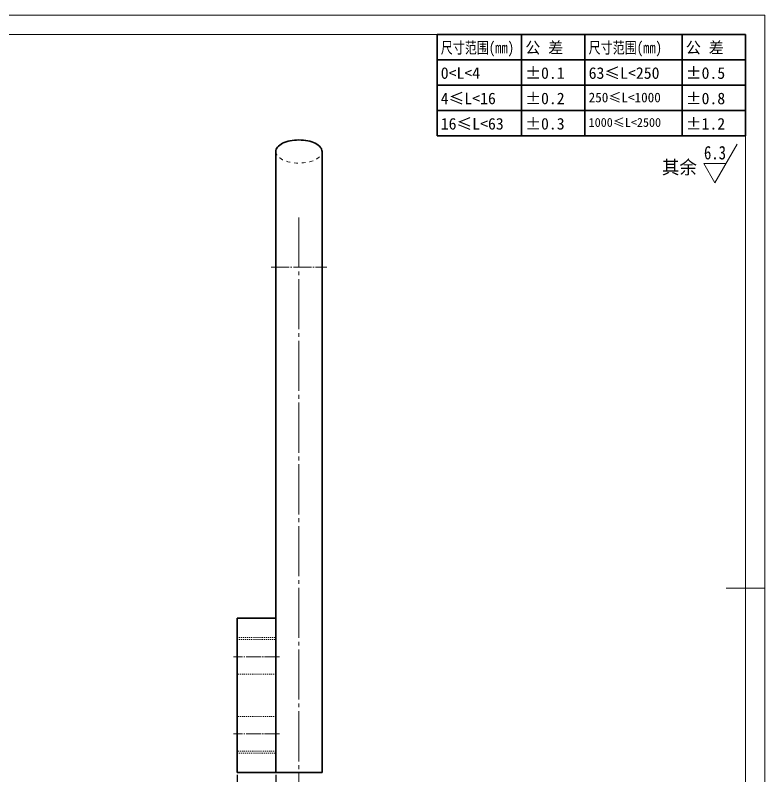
# Model space of a CAD drawing. Header units: millimetres. Extents: x -15766 to 80009, y -9701 to 15159.
# Drawn here: x -14520.7 to -14326.3, y 4766.6 to 4963.8 of the extents above; entities that cross this region are included whole.
import ezdxf
from ezdxf.enums import TextEntityAlignment as Align

# ---------------------------------------------------------------- set-up
doc = ezdxf.new("R2010")
doc.units = ezdxf.units.MM
doc.linetypes.add('CENTER-HOKUTO_1', pattern=[16, 13, -1, 1, -1])
doc.linetypes.add('HIDDEN-HOKUTO_1', pattern=[2, 1, -1])
doc.layers.get('DEFPOINTS').update_dxf_attribs({"lineweight": 18})
for name, color, linetype, lineweight in [('AM_7', 2, 'CENTER-HOKUTO_1', 18), ('AM_HID', 1, 'HIDDEN-HOKUTO_1', 18), ('AM_VIS', 7, 'Continuous', 18), ('CDRAFT0', 7, 'Continuous', 18), ('DIM', 253, 'Continuous', 20), ('title_frame', 7, 'Continuous', 18), ('word_dim', 9, 'Continuous', 18), ('尺寸线层', 3, 'Continuous', 18), ('粗实线层', 7, 'Continuous', 35), ('粗实线层_1', 7, 'Continuous', 15)]:
    doc.layers.add(name, color=color, linetype=linetype, lineweight=lineweight)
doc.styles.add('DIM', font='', dxfattribs={"width": 0.8})
doc.styles.get('DIM').set_extended_font_data('NSimSun')
doc.dimstyles.new('1-1$0', dxfattribs={"dimtxt": 3.5, "dimasz": 2.5, "dimexe": 1, "dimexo": 0.625, "dimgap": 0.8, "dimtad": 1, "dimdsep": 46, "dimtxsty": 'DIM', "dimblk": 'OPEN', "dimcen": 0, "dimdle": 5, "dimclrd": 256, "dimclre": 256, "dimclrt": 3, "dimazin": 3, "dimtfac": 0.5, "dimtmove": 0, "dimatfit": 3, "dimldrblk": 'OPEN', "dimfxl": 0, "dimtolj": 1, "dimarcsym": 0})

# ---------------------------------------------------------------- blocks, each defined once
blk = doc.blocks.new('*X1435')
at = {"layer": 'CDRAFT0'}
for p, q in [((420, 297), (0, 297)), ((420, 0), (420, 297))]:
    blk.add_line(p, q, dxfattribs=at)
at = {"layer": '粗实线层_1'}
for p, q in [((415, 292), (25, 292)), ((415, 5), (415, 292)), ((420, 148.5), (410, 148.5))]:
    blk.add_line(p, q, dxfattribs=at)
blk = doc.blocks.new('自由公差_1')
at = {"layer": '粗实线层'}
for p, q in [((-80, 0), (0, 0)), ((-80, 0), (-80, -26.3)), ((-58.08, 0), (-58.08, -26.3)), ((-41.64, 0), (-41.64, -26.3)), ((-16.44, 0), (-16.44, -26.3)), ((0, 0), (0, -26.3)), ((-80, -6.58), (0, -6.58)), ((-80, -13.15), (0, -13.15)), ((-80, -19.73), (0, -19.73)), ((-80, -26.3), (0, -26.3))]:
    blk.add_line(p, q, dxfattribs=at)
at = {"layer": '尺寸线层', "linetype": 'Continuous', "attachment_point": 1, "line_spacing_factor": 0.9}
for s, insert, char_height, width in [('{\\W0.8;尺寸范围(mm)}', (-79.04, -1.92), 3, 22.6032), ('公 差', (-57.12, -1.92), 3, 22.6032), ('{\\W0.8;尺寸范围(mm)}', (-40.68, -1.92), 3, 22.6032), ('公 差', (-15.48, -1.92), 3, 22.6032), ('0<L<4', (-79.04, -8.49), 3, 22.6032), ('%%P0.1', (-57.12, -8.49), 3, 12.7119), ('63≤L<250', (-40.68, -8.49), 3, 22.6032), ('%%P0.5', (-15.48, -8.49), 3, 12.5771), ('4≤L<16', (-79.04, -15.07), 3, 22.6032), ('%%P0.2', (-57.12, -15.07), 3, 12.4769), ('250≤L<1000', (-40.68, -15.07), 2.5, 22.6032), ('%%P0.8', (-15.48, -15.07), 3, 13.0759), ('16≤L<63', (-79.04, -21.64), 3, 22.6032), ('%%P0.3', (-57.12, -21.64), 3, 12.7119), ('1000≤L<2500', (-40.68, -21.64), 2.3, 22.6032), ('%%P1.2', (-15.48, -21.64), 3, 12.8764)]:
    blk.add_mtext(s, dxfattribs=dict(at, insert=insert, char_height=char_height, width=width))
blk = doc.blocks.new('_OPEN')
at = {"color": 0, "linetype": 'ByBlock', "lineweight": -2}
for p, q in [((-1, 0.166667), (0, 0)), ((-1, -0.166667), (0, 0)), ((0, 0), (-1, 0))]:
    blk.add_line(p, q, dxfattribs=at)
blk = doc.blocks.new('*D1531')
at = {"layer": 'DEFPOINTS', "color": 0, "transparency": 16777216}
for p in [(-14463.16, 4767.44), (-14453.16, 4767.44), (-14463.16, 4753.75)]:
    blk.add_point(p, dxfattribs=at)
at = {"layer": 'word_dim', "linetype": 'Continuous', "lineweight": -2, "transparency": 16777216}
for p, q in [((-14463.16, 4766.81), (-14463.16, 4752.75)), ((-14453.16, 4766.81), (-14453.16, 4752.75)), ((-14455.66, 4753.75), (-14460.66, 4753.75))]:
    blk.add_line(p, q, dxfattribs=at)
at = {"layer": 'word_dim', "lineweight": -2, "transparency": 16777216, "xscale": 2.5, "yscale": 2.5, "zscale": 2.5, "rotation": 180}
blk.add_blockref('_OPEN', (-14463.16, 4753.75), dxfattribs=at)
at = {"layer": 'word_dim', "lineweight": -2, "transparency": 16777216, "xscale": 2.5, "yscale": 2.5, "zscale": 2.5}
blk.add_blockref('_OPEN', (-14453.16, 4753.75), dxfattribs=at)
at = {"layer": 'word_dim', "color": 3, "transparency": 16777216, "insert": (-14458.16, 4756.3), "char_height": 3.5, "attachment_point": 5, "style": 'DIM'}
blk.add_mtext('\\A1;10', dxfattribs=at)

msp = doc.modelspace()

# ---------------------------------------------------------------- linework, layer by layer
at = {"layer": 'AM_7'}
msp.add_line((-14447.15879, 4754.33916), (-14447.15879, 4911.51607), dxfattribs=at)
at = {"layer": 'AM_7', "ltscale": 0.36001}
msp.add_line((-14454.35898, 4898.41799), (-14439.95859, 4898.41799), dxfattribs=at)
at = {"layer": 'AM_7', "ltscale": 0.300012}
for p, q in [((-14452.15879, 4797.43723), (-14464.15928, 4797.43723)), ((-14452.15879, 4777.43723), (-14464.15928, 4777.43723))]:
    msp.add_line(p, q, dxfattribs=at)
at = {"layer": 'AM_HID'}
msp.add_line((-14453.15879, 4767.43723), (-14453.15879, 4807.43723), dxfattribs=at)
at = {"layer": 'AM_HID', "ltscale": 0.25}
for p, q in [((-14463.15879, 4802.43723), (-14453.15879, 4802.43723)), ((-14463.15879, 4801.93723), (-14453.15879, 4801.93723)), ((-14453.15879, 4792.93723), (-14463.15879, 4792.93723)), ((-14453.15879, 4781.93723), (-14463.15879, 4781.93723)), ((-14453.15879, 4772.93723), (-14463.15879, 4772.93723)), ((-14463.15879, 4772.43723), (-14453.15879, 4772.43723))]:
    msp.add_line(p, q, dxfattribs=at)
at = {"layer": 'AM_HID'}
msp.add_ellipse((-14447.15879, 4928.41799), major_axis=(6, 0), ratio=0.5, start_param=3.141592654, end_param=6.283185307, dxfattribs=at)
at = {"layer": 'AM_VIS', "lineweight": 35}
for p, q in [((-14453.15879, 4905.91799), (-14453.15879, 4928.41799)), ((-14441.15879, 4905.91799), (-14441.15879, 4928.41799)), ((-14453.15879, 4807.43723), (-14453.15879, 4898.41799)), ((-14441.15879, 4767.43723), (-14441.15879, 4898.41799)), ((-14463.15879, 4767.43723), (-14463.15879, 4807.43723)), ((-14453.15879, 4767.43723), (-14453.15879, 4807.43723))]:
    msp.add_line(p, q, dxfattribs=at)
at = {"layer": 'AM_VIS', "lineweight": 35, "ltscale": 0.1875}
for p, q in [((-14453.15879, 4898.41799), (-14453.15879, 4905.91799)), ((-14441.15879, 4898.41799), (-14441.15879, 4905.91799))]:
    msp.add_line(p, q, dxfattribs=at)
at = {"layer": 'AM_VIS', "lineweight": 35, "ltscale": 0.25}
for p, q in [((-14463.15879, 4807.43723), (-14453.15879, 4807.43723)), ((-14463.15879, 4767.43723), (-14453.15879, 4767.43723))]:
    msp.add_line(p, q, dxfattribs=at)
at = {"layer": 'AM_VIS', "lineweight": 35, "ltscale": 0.15}
for p, q in [((-14453.15879, 4767.43723), (-14447.15879, 4767.43723)), ((-14447.15879, 4767.43723), (-14441.15879, 4767.43723))]:
    msp.add_line(p, q, dxfattribs=at)
at = {"layer": 'AM_VIS', "lineweight": 35}
for start_param, end_param in [(1.570796327, 3.141592654), (0, 1.570796327)]:
    msp.add_ellipse((-14447.15879, 4928.41799), major_axis=(6, 0), ratio=0.5, start_param=start_param, end_param=end_param, dxfattribs=at)
at = {"layer": 'DIM'}
for p, q in [((-14339.28557, 4920.32347), (-14333.51206, 4930.32347)), ((-14336.39881, 4925.32347), (-14342.17232, 4925.32347)), ((-14342.17232, 4925.32347), (-14339.28557, 4920.32347))]:
    msp.add_line(p, q, dxfattribs=at)

# ---------------------------------------------------------------- block references
at = {"layer": 'title_frame'}
for name, p in [('*X1435', (-14746.34068, 4666.75102)), ('自由公差_1', (-14331.34068, 4958.75102))]:
    msp.add_blockref(name, p, dxfattribs=at)

# ---------------------------------------------------------------- texts
at = {"layer": 'DIM', "color": 2, "style": 'DIM', "width": 0.8}
msp.add_attdef('6.3', text='0.0', height=3.5, dxfattribs=at).set_placement((-14336.39881, 4925.32347), align=Align.BOTTOM_RIGHT)
at = {"layer": 'word_dim', "linetype": 'Continuous', "insert": (-14353.02553, 4926.08933), "char_height": 3.5, "width": 10.860604, "attachment_point": 1}
msp.add_mtext('{\\C3;其余}', dxfattribs=at)

# ---------------------------------------------------------------- dimensions: what is measured, and where the dimension line sits
at = {"layer": 'word_dim', "color": 3, "true_color": 0x00ff00}
dim = msp.add_linear_dim(base=(-14463.15879, 4753.74812), p1=(-14453.15879, 4767.43723), p2=(-14463.15879, 4767.43723), dimstyle='1-1$0', dxfattribs=at)
dim.commit()
dim.dimension.update_dxf_attribs({"geometry": '*D1531', "text_midpoint": (-14458.15879, 4756.29812)})

doc.saveas('drawing.dxf')
